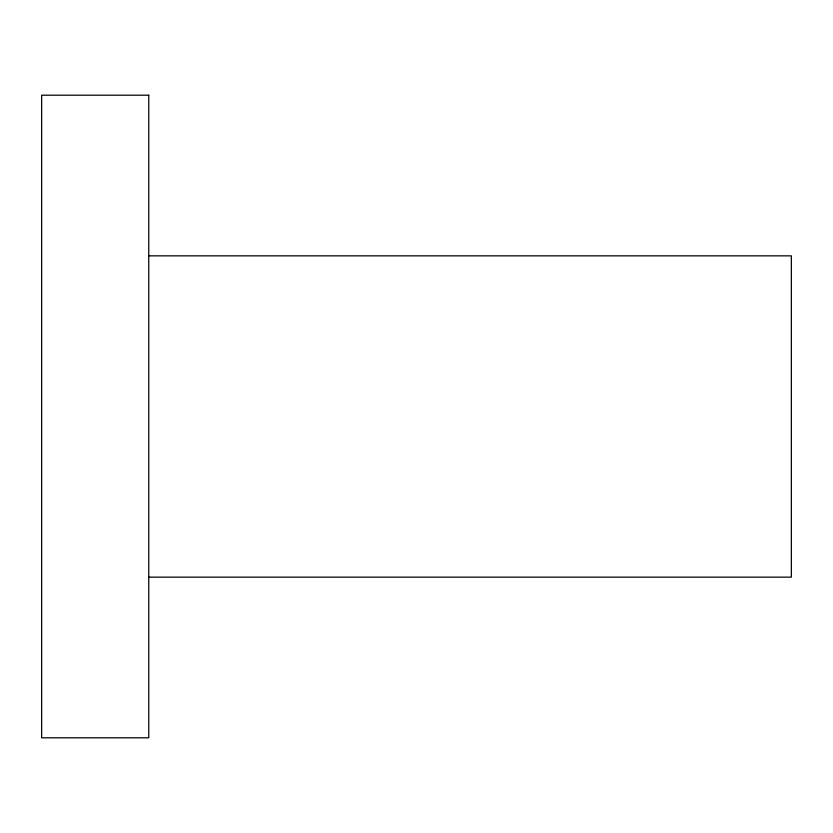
<?xml version="1.0" encoding="UTF-8"?>
<svg xmlns="http://www.w3.org/2000/svg" width="833" height="833" viewBox="0 0 833 833"><rect width="100%" height="100%" fill="white"/><g stroke="black" fill="none" stroke-linecap="round" stroke-linejoin="round"><path stroke-width="1.25" d="M148.753 255.846L791.35 255.846L791.35 577.154L148.753 577.154M148.753 95.201L41.65 95.201L41.65 737.799L148.753 737.799L148.753 95.201"/></g></svg>
